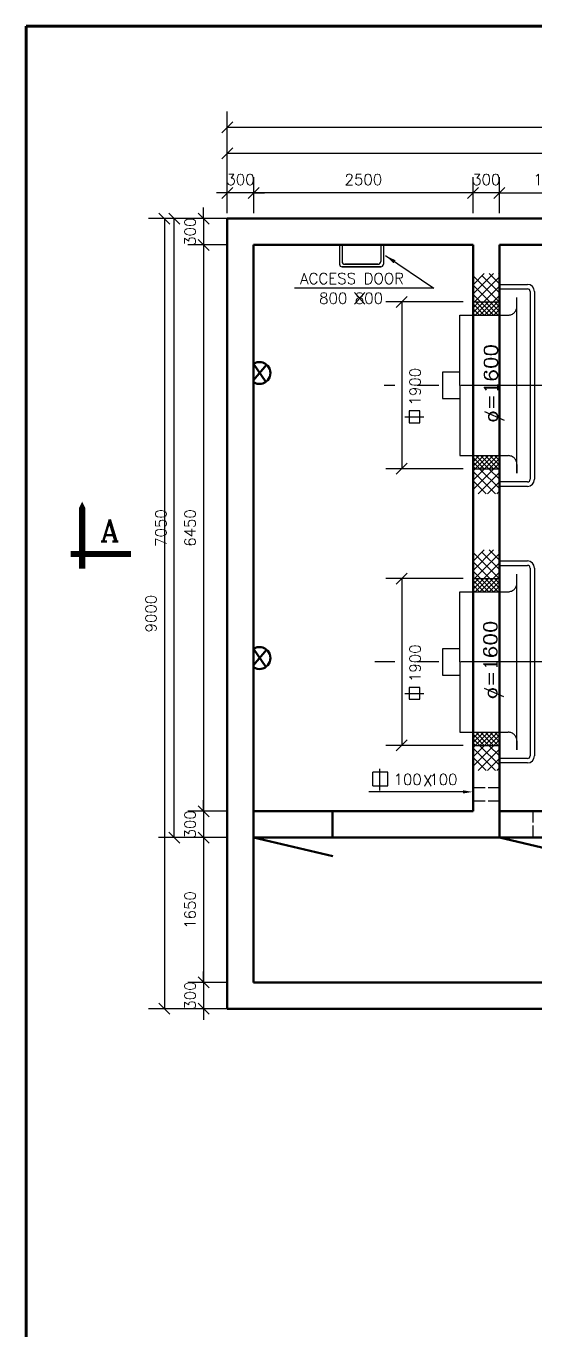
# Model space of a CAD drawing. Header units: inches. Extents: x 14.4 to 65.9, y 4.3 to 68.5.
# Drawn here: x 14.35 to 20.15, y 53.61 to 68.46 of the extents above; entities that cross this region are included whole.
import ezdxf
from ezdxf.enums import TextEntityAlignment as Align

# ---------------------------------------------------------------- set-up
doc = ezdxf.new("R2010")
doc.units = ezdxf.units.IN
doc.header["$MEASUREMENT"] = 0
doc.linetypes.add('CENTER', pattern=[2, 1.25, -0.25, 0.25, -0.25])
doc.layers.add('cadr', color=250, linetype='Continuous')
for name, color, linetype, lineweight in [('DIMEN', 5, 'Continuous', 25), ('STRUC', 3, 'Continuous', 50), ('UNITS', 7, 'Continuous', 25)]:
    doc.layers.add(name, color=color, linetype=linetype, lineweight=lineweight)
doc.styles.add('ROMANC', font='romanc')
doc.styles.add('ROMANS', font='romans')
doc.dimstyles.new('ISO-25', dxfattribs={"dimtxt": 0.125, "dimasz": 0.125, "dimexe": 0.08, "dimexo": 0, "dimgap": 0.05, "dimtad": 1, "dimtxsty": 'ROMANC', "dimblk": 'OBLIQUE', "dimcen": 0.09, "dimadec": 0, "dimazin": 0, "dimtfac": 1, "dimtmove": 0, "dimatfit": 3, "dimfxl": 1, "dimarcsym": 0})
doc.dimstyles.get("Standard").update_dxf_attribs({"dimtxt": 0.125, "dimasz": 0.125, "dimexe": 0.18, "dimexo": 0.0625, "dimgap": 0.09, "dimtad": 1, "dimdec": 4, "dimzin": 0, "dimdsep": 46, "dimtxsty": 'ROMANC', "dimblk": 'OBLIQUE', "dimcen": 0.09, "dimadec": 0, "dimazin": 0, "dimtfac": 1, "dimtdec": 4, "dimtofl": 0, "dimtmove": 0, "dimatfit": 3, "dimfxl": 1, "dimtolj": 1, "dimtzin": 0, "dimarcsym": 1})

# ---------------------------------------------------------------- blocks, each defined once
blk = doc.blocks.new('_Oblique')
at = {"layer": 'STRUC', "color": 0, "lineweight": -2}
blk.add_line((-0.5, -0.5), (0.5, 0.5), dxfattribs=at)
blk = doc.blocks.new('*D2')
at = {"layer": 'DIMEN', "color": 0, "lineweight": -2, "transparency": 16777216}
for p, q in [((16.644, 66.271), (15.747, 66.271)), ((15.927, 66.271), (15.927, 57.271)), ((16.644, 57.271), (15.747, 57.271))]:
    blk.add_line(p, q, dxfattribs=at)
at = {"layer": 'DIMEN', "color": 0, "lineweight": -2, "transparency": 16777216, "xscale": 0.125, "yscale": 0.125, "zscale": 0.125}
for p, rotation in [((15.927, 66.271), 90), ((15.927, 57.271), 270)]:
    blk.add_blockref('_Oblique', p, dxfattribs=dict(at, rotation=rotation))
at = {"layer": 'DIMEN', "color": 0, "transparency": 16777216, "insert": (15.774, 61.771), "char_height": 0.125, "attachment_point": 5, "rotation": 90, "style": 'ROMANC'}
blk.add_mtext('\\A1;9000', dxfattribs=at)
blk = doc.blocks.new('*D22')
at = {"layer": 'DIMEN', "color": 0, "lineweight": -2, "transparency": 16777216}
for p, q in [((19.744, 66.333), (19.744, 66.742)), ((20.944, 66.333), (20.944, 66.742)), ((19.744, 66.562), (20.944, 66.562))]:
    blk.add_line(p, q, dxfattribs=at)
at = {"layer": 'DIMEN', "color": 0, "lineweight": -2, "transparency": 16777216, "xscale": 0.125, "yscale": 0.125, "zscale": 0.125, "rotation": 180}
blk.add_blockref('_Oblique', (19.744, 66.562), dxfattribs=at)
at = {"layer": 'DIMEN', "color": 0, "lineweight": -2, "transparency": 16777216, "xscale": 0.125, "yscale": 0.125, "zscale": 0.125}
blk.add_blockref('_Oblique', (20.944, 66.562), dxfattribs=at)
at = {"layer": 'DIMEN', "color": 0, "transparency": 16777216, "insert": (20.344, 66.715), "char_height": 0.125, "attachment_point": 5, "style": 'ROMANC'}
blk.add_mtext('\\A1;1200', dxfattribs=at)
blk = doc.blocks.new('*D23')
at = {"layer": 'DIMEN', "color": 0, "lineweight": -2, "transparency": 16777216}
for p, q in [((16.944, 66.333), (16.944, 66.742)), ((19.444, 66.333), (19.444, 66.742)), ((19.444, 66.562), (16.944, 66.562))]:
    blk.add_line(p, q, dxfattribs=at)
at = {"layer": 'DIMEN', "color": 0, "lineweight": -2, "transparency": 16777216, "xscale": 0.125, "yscale": 0.125, "zscale": 0.125, "rotation": 180}
blk.add_blockref('_Oblique', (16.944, 66.562), dxfattribs=at)
at = {"layer": 'DIMEN', "color": 0, "lineweight": -2, "transparency": 16777216, "xscale": 0.125, "yscale": 0.125, "zscale": 0.125}
blk.add_blockref('_Oblique', (19.444, 66.562), dxfattribs=at)
at = {"layer": 'DIMEN', "color": 0, "transparency": 16777216, "insert": (18.194, 66.715), "char_height": 0.125, "attachment_point": 5, "style": 'ROMANC'}
blk.add_mtext('\\A1;2500', dxfattribs=at)
blk = doc.blocks.new('*D25')
at = {"layer": 'DIMEN', "color": 0, "lineweight": -2, "transparency": 16777216}
for p, q in [((19.444, 66.333), (19.444, 66.742)), ((19.744, 66.333), (19.744, 66.742)), ((19.444, 66.562), (19.319, 66.562)), ((19.744, 66.562), (19.444, 66.562)), ((19.744, 66.562), (19.869, 66.562))]:
    blk.add_line(p, q, dxfattribs=at)
at = {"layer": 'DIMEN', "color": 0, "lineweight": -2, "transparency": 16777216, "xscale": 0.125, "yscale": 0.125, "zscale": 0.125}
blk.add_blockref('_Oblique', (19.444, 66.562), dxfattribs=at)
at = {"layer": 'DIMEN', "color": 0, "lineweight": -2, "transparency": 16777216, "xscale": 0.125, "yscale": 0.125, "zscale": 0.125, "rotation": 180}
blk.add_blockref('_Oblique', (19.744, 66.562), dxfattribs=at)
at = {"layer": 'DIMEN', "color": 0, "transparency": 16777216, "insert": (19.594, 66.715), "char_height": 0.125, "attachment_point": 5, "style": 'ROMANC'}
blk.add_mtext('\\A1;300', dxfattribs=at)
blk = doc.blocks.new('*D17')
at = {"layer": 'DIMEN', "color": 0, "lineweight": -2, "transparency": 16777216}
for p, q in [((16.644, 66.333), (16.644, 66.742)), ((16.944, 66.333), (16.944, 66.742)), ((16.644, 66.562), (16.519, 66.562)), ((16.944, 66.562), (16.644, 66.562)), ((16.944, 66.562), (17.069, 66.562))]:
    blk.add_line(p, q, dxfattribs=at)
at = {"layer": 'DIMEN', "color": 0, "lineweight": -2, "transparency": 16777216, "xscale": 0.125, "yscale": 0.125, "zscale": 0.125}
blk.add_blockref('_Oblique', (16.644, 66.562), dxfattribs=at)
at = {"layer": 'DIMEN', "color": 0, "lineweight": -2, "transparency": 16777216, "xscale": 0.125, "yscale": 0.125, "zscale": 0.125, "rotation": 180}
blk.add_blockref('_Oblique', (16.944, 66.562), dxfattribs=at)
at = {"layer": 'DIMEN', "color": 0, "transparency": 16777216, "insert": (16.794, 66.715), "char_height": 0.125, "attachment_point": 5, "style": 'ROMANC'}
blk.add_mtext('\\A1;300', dxfattribs=at)
blk = doc.blocks.new('*D27')
at = {"layer": 'DIMEN', "color": 0, "lineweight": -2, "transparency": 16777216}
for p, q in [((16.644, 66.333), (16.644, 67.193)), ((30.644, 66.328), (30.644, 67.193)), ((30.644, 67.013), (16.644, 67.013))]:
    blk.add_line(p, q, dxfattribs=at)
at = {"layer": 'DIMEN', "color": 0, "lineweight": -2, "transparency": 16777216, "xscale": 0.125, "yscale": 0.125, "zscale": 0.125, "rotation": 180}
blk.add_blockref('_Oblique', (16.644, 67.013), dxfattribs=at)
at = {"layer": 'DIMEN', "color": 0, "lineweight": -2, "transparency": 16777216, "xscale": 0.125, "yscale": 0.125, "zscale": 0.125}
blk.add_blockref('_Oblique', (30.644, 67.013), dxfattribs=at)
at = {"layer": 'DIMEN', "color": 0, "transparency": 16777216, "insert": (23.644, 67.166), "char_height": 0.125, "attachment_point": 5, "style": 'ROMANC'}
blk.add_mtext('\\A1;14000', dxfattribs=at)
blk = doc.blocks.new('*D154')
at = {"layer": 'DIMEN', "color": 0, "lineweight": -2, "transparency": 16777216}
for p, q in [((16.373, 66.271), (16.373, 66.396)), ((16.644, 66.271), (16.193, 66.271)), ((16.373, 66.271), (16.373, 65.971)), ((16.644, 65.971), (16.193, 65.971)), ((16.373, 65.971), (16.373, 65.846))]:
    blk.add_line(p, q, dxfattribs=at)
at = {"layer": 'DIMEN', "color": 0, "lineweight": -2, "transparency": 16777216, "xscale": 0.125, "yscale": 0.125, "zscale": 0.125}
for p, rotation in [((16.373, 66.271), 270), ((16.373, 65.971), 90)]:
    blk.add_blockref('_Oblique', p, dxfattribs=dict(at, rotation=rotation))
at = {"layer": 'DIMEN', "color": 0, "transparency": 16777216, "insert": (16.22, 66.121), "char_height": 0.125, "attachment_point": 5, "rotation": 90, "style": 'ROMANC'}
blk.add_mtext('\\A1;300', dxfattribs=at)
blk = doc.blocks.new('*D155')
at = {"layer": 'DIMEN', "color": 0, "lineweight": -2, "transparency": 16777216}
for p, q in [((16.581, 65.971), (16.193, 65.971)), ((16.373, 65.971), (16.373, 59.521)), ((16.581, 59.521), (16.193, 59.521))]:
    blk.add_line(p, q, dxfattribs=at)
at = {"layer": 'DIMEN', "color": 0, "lineweight": -2, "transparency": 16777216, "xscale": 0.125, "yscale": 0.125, "zscale": 0.125}
for p, rotation in [((16.373, 65.971), 90), ((16.373, 59.521), 270)]:
    blk.add_blockref('_Oblique', p, dxfattribs=dict(at, rotation=rotation))
at = {"layer": 'DIMEN', "color": 0, "transparency": 16777216, "insert": (16.22, 62.746), "char_height": 0.125, "attachment_point": 5, "rotation": 90, "style": 'ROMANC'}
blk.add_mtext('\\A1;6450', dxfattribs=at)
blk = doc.blocks.new('*D156')
at = {"layer": 'DIMEN', "color": 0, "lineweight": -2, "transparency": 16777216}
for p, q in [((16.373, 59.521), (16.373, 59.646)), ((16.644, 59.521), (16.193, 59.521)), ((16.373, 59.521), (16.373, 59.221)), ((16.644, 59.221), (16.193, 59.221)), ((16.373, 59.221), (16.373, 59.096))]:
    blk.add_line(p, q, dxfattribs=at)
at = {"layer": 'DIMEN', "color": 0, "lineweight": -2, "transparency": 16777216, "xscale": 0.125, "yscale": 0.125, "zscale": 0.125}
for p, rotation in [((16.373, 59.521), 270), ((16.373, 59.221), 90)]:
    blk.add_blockref('_Oblique', p, dxfattribs=dict(at, rotation=rotation))
at = {"layer": 'DIMEN', "color": 0, "transparency": 16777216, "insert": (16.22, 59.371), "char_height": 0.125, "attachment_point": 5, "rotation": 90, "style": 'ROMANC'}
blk.add_mtext('\\A1;300', dxfattribs=at)
blk = doc.blocks.new('*D157')
at = {"layer": 'DIMEN', "color": 0, "lineweight": -2, "transparency": 16777216}
for p, q in [((16.373, 57.571), (16.373, 57.696)), ((16.644, 57.571), (16.193, 57.571)), ((16.373, 57.571), (16.373, 57.271)), ((16.644, 57.271), (16.193, 57.271)), ((16.373, 57.271), (16.373, 57.146))]:
    blk.add_line(p, q, dxfattribs=at)
at = {"layer": 'DIMEN', "color": 0, "lineweight": -2, "transparency": 16777216, "xscale": 0.125, "yscale": 0.125, "zscale": 0.125}
for p, rotation in [((16.373, 57.571), 270), ((16.373, 57.271), 90)]:
    blk.add_blockref('_Oblique', p, dxfattribs=dict(at, rotation=rotation))
at = {"layer": 'DIMEN', "color": 0, "transparency": 16777216, "insert": (16.22, 57.421), "char_height": 0.125, "attachment_point": 5, "rotation": 90, "style": 'ROMANC'}
blk.add_mtext('\\A1;300', dxfattribs=at)
blk = doc.blocks.new('*D158')
at = {"layer": 'DIMEN', "color": 0, "lineweight": -2, "transparency": 16777216}
for p, q in [((16.581, 59.221), (16.193, 59.221)), ((16.373, 59.221), (16.373, 57.571)), ((16.581, 57.571), (16.193, 57.571))]:
    blk.add_line(p, q, dxfattribs=at)
at = {"layer": 'DIMEN', "color": 0, "lineweight": -2, "transparency": 16777216, "xscale": 0.125, "yscale": 0.125, "zscale": 0.125}
for p, rotation in [((16.373, 59.221), 90), ((16.373, 57.571), 270)]:
    blk.add_blockref('_Oblique', p, dxfattribs=dict(at, rotation=rotation))
at = {"layer": 'DIMEN', "color": 0, "transparency": 16777216, "insert": (16.22, 58.396), "char_height": 0.125, "attachment_point": 5, "rotation": 90, "style": 'ROMANC'}
blk.add_mtext('\\A1;1650', dxfattribs=at)
blk = doc.blocks.new('*D271')
at = {"layer": 'DIMEN', "color": 0, "lineweight": -2, "transparency": 16777216}
for p, q in [((16.644, 66.379), (16.644, 67.49)), ((48.144, 66.379), (48.144, 67.49)), ((16.644, 67.31), (48.144, 67.31))]:
    blk.add_line(p, q, dxfattribs=at)
at = {"layer": 'DIMEN', "color": 0, "lineweight": -2, "transparency": 16777216, "xscale": 0.125, "yscale": 0.125, "zscale": 0.125, "rotation": 180}
blk.add_blockref('_Oblique', (16.644, 67.31), dxfattribs=at)
at = {"layer": 'DIMEN', "color": 0, "lineweight": -2, "transparency": 16777216, "xscale": 0.125, "yscale": 0.125, "zscale": 0.125}
blk.add_blockref('_Oblique', (48.144, 67.31), dxfattribs=at)
at = {"layer": 'DIMEN', "color": 0, "transparency": 16777216, "insert": (32.394, 67.462), "char_height": 0.125, "attachment_point": 5, "style": 'ROMANC'}
blk.add_mtext('\\A1;31500', dxfattribs=at)
blk = doc.blocks.new('*D273')
at = {"layer": 'DIMEN', "color": 0, "lineweight": -2, "transparency": 16777216}
for p, q in [((16.31, 66.271), (15.859, 66.271)), ((16.039, 59.221), (16.039, 66.271)), ((16.31, 59.221), (15.859, 59.221))]:
    blk.add_line(p, q, dxfattribs=at)
at = {"layer": 'DIMEN', "color": 0, "lineweight": -2, "transparency": 16777216, "xscale": 0.125, "yscale": 0.125, "zscale": 0.125}
for p, rotation in [((16.039, 66.271), 90), ((16.039, 59.221), 270)]:
    blk.add_blockref('_Oblique', p, dxfattribs=dict(at, rotation=rotation))
at = {"layer": 'DIMEN', "color": 0, "transparency": 16777216, "insert": (15.887, 62.746), "char_height": 0.125, "attachment_point": 5, "rotation": 90, "style": 'ROMANC'}
blk.add_mtext('\\A1;7050', dxfattribs=at)

msp = doc.modelspace()

# ---------------------------------------------------------------- linework, layer by layer
at = {"color": 0, "linetype": 'Continuous'}
for p, q in [((19.4436, 65.5177), (19.5718, 65.6459)), ((19.4436, 65.41164), (19.67787, 65.6459)), ((19.7436, 65.52911), (19.62682, 65.6459)), ((19.7436, 65.63518), (19.73288, 65.6459)), ((19.73981, 65.32077), (19.4436, 65.61698)), ((19.63375, 65.32077), (19.4436, 65.51091)), ((19.4588, 65.32077), (19.7436, 65.60557)), ((19.7436, 65.42305), (19.5436, 65.62305)), ((19.56487, 65.32077), (19.7436, 65.49951)), ((19.52759, 65.32077), (19.4436, 65.40475)), ((19.67094, 65.32077), (19.7436, 65.39344)), ((19.4436, 65.19951), (19.56487, 65.32077)), ((19.4436, 65.25574), (19.50864, 65.32077)), ((19.4436, 65.31075), (19.45362, 65.32077)), ((19.57162, 65.17077), (19.4436, 65.29878)), ((19.5166, 65.17077), (19.4436, 65.24377)), ((19.4679, 65.17077), (19.6179, 65.32077)), ((19.62465, 65.17077), (19.47465, 65.32077)), ((19.52094, 65.17077), (19.67094, 65.32077)), ((19.67768, 65.17077), (19.52768, 65.32077)), ((19.57397, 65.17077), (19.72397, 65.32077)), ((19.73071, 65.17077), (19.58071, 65.32077)), ((19.627, 65.17077), (19.7436, 65.28737)), ((19.7436, 65.21091), (19.63375, 65.32077)), ((19.68003, 65.17077), (19.7436, 65.23434)), ((19.7436, 65.26395), (19.68678, 65.32077)), ((19.7436, 65.31698), (19.73981, 65.32077)), ((19.46404, 65.17077), (19.4436, 65.1912)), ((19.73307, 65.17077), (19.7436, 65.18131)), ((19.4436, 63.39638), (19.61799, 63.57077)), ((19.4436, 63.44942), (19.56496, 63.57077)), ((19.4436, 63.49999), (19.51438, 63.57077)), ((19.4436, 63.55366), (19.46071, 63.57077)), ((19.62456, 63.42077), (19.47456, 63.57077)), ((19.52102, 63.42077), (19.67102, 63.57077)), ((19.67759, 63.42077), (19.52759, 63.57077)), ((19.57406, 63.42077), (19.72406, 63.57077)), ((19.73062, 63.42077), (19.58062, 63.57077)), ((19.7436, 63.46082), (19.63366, 63.57077)), ((19.7436, 63.51386), (19.68669, 63.57077)), ((19.7436, 63.56689), (19.73972, 63.57077)), ((19.57153, 63.42077), (19.4436, 63.54869)), ((19.52095, 63.42077), (19.4436, 63.49812)), ((19.46947, 63.42077), (19.4436, 63.44663)), ((19.4436, 63.29032), (19.57406, 63.42077)), ((19.4436, 63.18425), (19.68012, 63.42077)), ((19.7436, 63.19566), (19.51849, 63.42077)), ((19.5436, 63.44335), (19.54628, 63.44602)), ((19.7436, 63.30172), (19.62456, 63.42077)), ((19.62709, 63.42077), (19.7436, 63.53728)), ((19.68012, 63.42077), (19.7436, 63.48425)), ((19.7436, 63.40779), (19.73062, 63.42077)), ((19.73316, 63.42077), (19.7436, 63.43122)), ((19.69729, 63.13591), (19.4436, 63.38959)), ((19.59122, 63.13591), (19.4436, 63.28353)), ((19.50133, 63.13591), (19.7436, 63.37819)), ((19.60739, 63.13591), (19.7436, 63.27212)), ((19.71346, 63.13591), (19.7436, 63.16605)), ((19.4436, 62.3677), (19.5718, 62.4959)), ((19.4436, 62.26164), (19.67787, 62.4959)), ((19.73981, 62.17077), (19.4436, 62.46698)), ((19.4588, 62.17077), (19.7436, 62.45557)), ((19.7436, 62.27305), (19.5436, 62.47305)), ((19.7436, 62.37911), (19.62682, 62.4959)), ((19.7436, 62.48518), (19.73288, 62.4959)), ((19.63375, 62.17077), (19.4436, 62.36091)), ((19.52759, 62.17077), (19.4436, 62.25475)), ((19.56487, 62.17077), (19.7436, 62.34951)), ((19.67094, 62.17077), (19.7436, 62.24344)), ((19.4436, 62.04951), (19.56487, 62.17077)), ((19.4436, 62.10574), (19.50864, 62.17077)), ((19.4436, 62.16075), (19.45362, 62.17077)), ((19.57162, 62.02077), (19.4436, 62.14878)), ((19.5166, 62.02077), (19.4436, 62.09377)), ((19.4679, 62.02077), (19.6179, 62.17077)), ((19.62465, 62.02077), (19.47465, 62.17077)), ((19.52094, 62.02077), (19.67094, 62.17077)), ((19.67768, 62.02077), (19.52768, 62.17077)), ((19.57397, 62.02077), (19.72397, 62.17077)), ((19.73071, 62.02077), (19.58071, 62.17077)), ((19.627, 62.02077), (19.7436, 62.13737)), ((19.7436, 62.06091), (19.63375, 62.17077)), ((19.68003, 62.02077), (19.7436, 62.08434)), ((19.7436, 62.11395), (19.68678, 62.17077)), ((19.7436, 62.16698), (19.73981, 62.17077)), ((19.46404, 62.02077), (19.4436, 62.0412)), ((19.73307, 62.02077), (19.7436, 62.03131)), ((19.44221, 60.29802), (19.56496, 60.42077)), ((19.46947, 60.27077), (19.44221, 60.29802)), ((19.44267, 60.34905), (19.51438, 60.42077)), ((19.52095, 60.27077), (19.44267, 60.34905)), ((19.4436, 60.24638), (19.61799, 60.42077)), ((19.4436, 60.40366), (19.46071, 60.42077)), ((19.57153, 60.27077), (19.4436, 60.39869)), ((19.62456, 60.27077), (19.47456, 60.42077)), ((19.52102, 60.27077), (19.67102, 60.42077)), ((19.67759, 60.27077), (19.52759, 60.42077)), ((19.5436, 60.29335), (19.54628, 60.29602)), ((19.57406, 60.27077), (19.72406, 60.42077)), ((19.73062, 60.27077), (19.58062, 60.42077)), ((19.62709, 60.27077), (19.7436, 60.38728)), ((19.7436, 60.31082), (19.63366, 60.42077)), ((19.68012, 60.27077), (19.7436, 60.33425)), ((19.7436, 60.36386), (19.68669, 60.42077)), ((19.7436, 60.41689), (19.73972, 60.42077)), ((19.44021, 60.13692), (19.57406, 60.27077)), ((19.4436, 60.03425), (19.68012, 60.27077)), ((19.69729, 59.98591), (19.4436, 60.23959)), ((19.50133, 59.98591), (19.7436, 60.22819)), ((19.7436, 60.04566), (19.51849, 60.27077)), ((19.7436, 60.15172), (19.62456, 60.27077)), ((19.7436, 60.25779), (19.73062, 60.27077)), ((19.73316, 60.27077), (19.7436, 60.28122)), ((19.59122, 59.98591), (19.44021, 60.13692)), ((19.60739, 59.98591), (19.7436, 60.12212)), ((19.71346, 59.98591), (19.7436, 60.01605))]:
    msp.add_line(p, q, dxfattribs=at)
at = {"linetype": 'Continuous'}
for p, q in [((19.7436, 65.52077), (20.0636, 65.52077)), ((19.7436, 65.47077), (20.0636, 65.47077)), ((19.9436, 63.37077), (19.9436, 65.37077)), ((20.0936, 65.44077), (20.0936, 63.30077)), ((20.1436, 65.44077), (20.1436, 63.30077)), ((19.4436, 65.32077), (19.7436, 65.32077)), ((19.0936, 64.52077), (19.0936, 64.22077)), ((19.2936, 64.52077), (19.0936, 64.52077)), ((19.0936, 64.22077), (19.2936, 64.22077)), ((19.57437, 64.07162), (19.79664, 63.9763)), ((19.5436, 63.57077), (19.7436, 63.57077)), ((19.4436, 63.42077), (19.7436, 63.42077)), ((20.0636, 63.27077), (19.7436, 63.27077)), ((20.0636, 63.22077), (19.7436, 63.22077)), ((19.7436, 62.37077), (20.0636, 62.37077)), ((19.7436, 62.32077), (20.0636, 62.32077)), ((20.0936, 62.29077), (20.0936, 60.15077)), ((20.1436, 62.29077), (20.1436, 60.15077)), ((19.4436, 62.17077), (19.7436, 62.17077)), ((19.9436, 60.22077), (19.9436, 62.22077)), ((19.0936, 61.37077), (19.0936, 61.07077)), ((19.2936, 61.37077), (19.0936, 61.37077)), ((19.0936, 61.07077), (19.2936, 61.07077)), ((19.56858, 60.92162), (19.79085, 60.8263)), ((19.5436, 60.42077), (19.7436, 60.42077)), ((19.4436, 60.27077), (19.7436, 60.27077)), ((20.0636, 60.12077), (19.7436, 60.12077)), ((20.0636, 60.07077), (19.7436, 60.07077))]:
    msp.add_line(p, q, dxfattribs=at)
at = {"color": 7, "linetype": 'CENTER'}
for p, q in [((19.9436, 65.27077), (19.9436, 65.37077)), ((19.9436, 63.47077), (19.9436, 63.37077)), ((19.9436, 62.12077), (19.9436, 62.22077)), ((19.9436, 60.32077), (19.9436, 60.22077))]:
    msp.add_line(p, q, dxfattribs=at)
at = {"linetype": 'CENTER'}
for p, q in [((19.2936, 65.17077), (19.8436, 65.17077)), ((19.2936, 64.37077), (19.2936, 65.17077)), ((19.2936, 64.37077), (19.2936, 63.57077)), ((19.2936, 63.57077), (19.5436, 63.57077)), ((19.7436, 63.57077), (19.8436, 63.57077)), ((19.2936, 62.02077), (19.8436, 62.02077)), ((19.2936, 61.22077), (19.2936, 62.02077)), ((19.2936, 61.22077), (19.2936, 60.42077)), ((19.2936, 60.42077), (19.5436, 60.42077)), ((19.7436, 60.42077), (19.8436, 60.42077))]:
    msp.add_line(p, q, dxfattribs=at)
at = {"color": 6, "linetype": 'CENTER', "lineweight": 25}
for p, q in [((26.55364, 64.37077), (18.42916, 64.37077)), ((26.55364, 61.22077), (18.32322, 61.22077))]:
    msp.add_line(p, q, dxfattribs=at)
at = {"color": 5, "linetype": 'Continuous', "lineweight": 25}
for p, q in [((18.6653, 64.01229), (18.88125, 64.01229)), ((18.83672, 64.0793), (18.71372, 64.0793)), ((18.83672, 63.94529), (18.83672, 64.0793)), ((18.71372, 63.94529), (18.83672, 63.94529)), ((18.83672, 60.9293), (18.71372, 60.9293)), ((18.83672, 60.79529), (18.83672, 60.9293)), ((18.6653, 60.86229), (18.88125, 60.86229)), ((18.71372, 60.79529), (18.83672, 60.79529))]:
    msp.add_line(p, q, dxfattribs=at)
at = {"linetype": 'Continuous'}
for centre, radius, start, end in [((20.0636, 65.44077), 0.08, 360, 90), ((20.0636, 65.44077), 0.03, 0, 90), ((20.0636, 63.30077), 0.03, 270, 0), ((20.0636, 63.30077), 0.08, 270, 0), ((20.0636, 62.29077), 0.08, 360, 90), ((20.0636, 62.29077), 0.03, 0, 90), ((20.0636, 60.15077), 0.03, 270, 0), ((20.0636, 60.15077), 0.08, 270, 0)]:
    msp.add_arc(centre, radius, start, end, dxfattribs=at)
at = {"linetype": 'CENTER'}
for centre, start, end in [((19.8436, 65.27077), 270, 0), ((19.8436, 63.47077), 0, 90), ((19.8436, 62.12077), 270, 0), ((19.8436, 60.32077), 0, 90)]:
    msp.add_arc(centre, 0.1, start, end, dxfattribs=at)
at = {"layer": 'cadr', "color": 250, "linetype": 'Continuous', "lineweight": 70}
for q in [(65.85116, 68.46303), (14.35116, 38.76303)]:
    msp.add_line((14.35116, 68.46303), q, dxfattribs=at)
at = {"layer": 'DIMEN'}
for p, q in [((18.09357, 65.42816), (18.21083, 65.2976)), ((18.21083, 65.42816), (18.09357, 65.2976)), ((19.3311, 65.32077), (18.45056, 65.32077)), ((19.3311, 63.42077), (18.45056, 63.42077)), ((19.3311, 62.17077), (18.45056, 62.17077)), ((19.3311, 60.27077), (18.45056, 60.27077)), ((18.38115, 59.75637), (18.38115, 60.00179)), ((18.47429, 59.96735), (18.2999, 59.96735)), ((18.2999, 59.80804), (18.2999, 59.96735)), ((18.47429, 59.80804), (18.47429, 59.96735)), ((18.2999, 59.80804), (18.47429, 59.80804)), ((19.57948, 59.78593), (19.4436, 59.78593)), ((19.7436, 59.78593), (19.61414, 59.78593)), ((19.57948, 59.63593), (19.4436, 59.63593)), ((19.7436, 59.63593), (19.61414, 59.63593)), ((20.12492, 59.52077), (20.12492, 59.3913)), ((20.12492, 59.35665), (20.12492, 59.22077))]:
    msp.add_line(p, q, dxfattribs=at)
at = {"layer": 'DIMEN', "color": 5, "lineweight": -2}
for p, q in [((18.69306, 65.38327), (18.56806, 65.25827)), ((18.69306, 63.48327), (18.56806, 63.35827)), ((18.56806, 62.10827), (18.69306, 62.23327)), ((18.69306, 60.33327), (18.56806, 60.20827))]:
    msp.add_line(p, q, dxfattribs=at)
at = {"layer": 'DIMEN', "color": 5}
for p, q in [((18.63056, 65.32077), (18.63056, 63.42077)), ((18.63056, 62.17077), (18.63056, 60.27077)), ((19.32956, 59.74096), (18.25762, 59.74096))]:
    msp.add_line(p, q, dxfattribs=at)
at = {"layer": 'DIMEN', "color": 5, "linetype": 'Continuous', "lineweight": 25}
for p, q in [((18.71372, 64.0793), (18.71372, 63.94529)), ((18.71372, 60.9293), (18.71372, 60.79529))]:
    msp.add_line(p, q, dxfattribs=at)
at = {"layer": 'DIMEN', "color": 3}
msp.add_lwpolyline([(14.9903, 62.28215, 0.07, 0.07, 0), (14.9903, 62.79604, 0.25, 0, 0), (14.9903, 63.04604, 0, 0, 0)], format="xyseb", dxfattribs=at)
at = {"layer": 'DIMEN', "color": 3, "const_width": 0.07}
msp.add_lwpolyline([(15.54598, 62.44925), (14.86077, 62.44925)], dxfattribs=at)
at = {"layer": 'DIMEN', "color": 5}
msp.add_solid([(19.32956, 59.7593), (19.32956, 59.72263), (19.43956, 59.74096)], dxfattribs=at)
at = {"layer": 'STRUC'}
for p, q in [((16.6436, 66.27077), (48.1436, 66.27077)), ((16.6436, 57.27077), (16.6436, 66.27077)), ((16.9436, 65.97077), (19.4436, 65.97077)), ((19.4436, 65.97077), (16.9436, 65.97077)), ((16.9436, 59.52077), (16.9436, 65.97077)), ((19.4436, 59.52077), (19.4436, 65.97077)), ((20.9436, 65.97077), (19.7436, 65.97077)), ((19.7436, 59.22077), (19.7436, 65.97077)), ((19.7436, 65.97077), (20.9436, 65.97077)), ((19.7436, 62.02077), (19.7436, 63.57077)), ((19.4436, 59.52077), (16.9436, 59.52077)), ((16.9436, 59.52077), (16.9436, 59.22077)), ((17.8436, 59.52077), (17.8436, 59.22077)), ((20.9436, 59.52077), (19.7436, 59.52077)), ((19.7436, 59.52077), (19.7436, 59.22077)), ((16.9436, 57.57077), (16.9436, 59.22077)), ((27.8436, 59.22077), (16.9436, 59.22077)), ((16.9436, 59.22077), (17.84698, 59.00906)), ((19.7436, 59.22077), (20.64698, 59.00906)), ((16.9436, 57.57077), (47.8436, 57.57077)), ((16.6436, 57.27077), (48.1436, 57.27077))]:
    msp.add_line(p, q, dxfattribs=at)
at = {"layer": 'UNITS'}
for p, q in [((17.92148, 65.97077), (17.92148, 65.75077)), ((17.92148, 65.97077), (17.92148, 65.75077)), ((17.95148, 65.97077), (17.95148, 65.78077)), ((17.95148, 65.97077), (17.95148, 65.78077)), ((18.39148, 65.97077), (18.39148, 65.78077)), ((18.39148, 65.97077), (18.39148, 65.78077)), ((18.42148, 65.97077), (18.42148, 65.75077)), ((18.42148, 65.97077), (18.42148, 65.75077)), ((17.95148, 65.72077), (18.39148, 65.72077)), ((18.39148, 65.72077), (17.95148, 65.72077)), ((17.98148, 65.75077), (18.36148, 65.75077)), ((18.36148, 65.75077), (17.98148, 65.75077))]:
    msp.add_line(p, q, dxfattribs=at)
at = {"layer": 'UNITS', "color": 3, "lineweight": 50}
for p, q in [((16.94293, 64.61775), (17.08283, 64.41073)), ((17.09092, 64.60658), (16.9436, 64.42954)), ((16.94293, 61.37107), (17.08283, 61.16405)), ((17.09092, 61.3599), (16.9436, 61.18285))]:
    msp.add_line(p, q, dxfattribs=at)
at = {"layer": 'UNITS'}
for centre, start, end in [((17.95148, 65.75077), 180, 270), ((17.95148, 65.75077), 180, 270), ((17.98148, 65.78077), 180, 270), ((17.98148, 65.78077), 180, 270), ((18.36148, 65.78077), 270, 360), ((18.36148, 65.78077), 270, 0), ((18.39148, 65.75077), 270, 360), ((18.39148, 65.75077), 270, 0)]:
    msp.add_arc(centre, 0.03, start, end, dxfattribs=at)
at = {"layer": 'UNITS', "color": 3, "lineweight": 50}
for centre in [(17.00935, 64.51186), (17.00935, 61.26518)]:
    msp.add_arc(centre, 0.125, 238.265876, 121.734124, dxfattribs=at)

# ---------------------------------------------------------------- texts
at = {"linetype": 'Continuous', "style": 'ROMANC'}
for p, p2 in [((19.72519, 63.94453), (19.72519, 64.84212)), ((19.71941, 60.79453), (19.71941, 61.69212))]:
    msp.add_text('o=1600', height=0.157079, rotation=90, dxfattribs=at).set_placement(p, p2, align=Align.ALIGNED)
at = {"layer": 'DIMEN', "style": 'ROMANC'}
for s, p in [('ACCESS DOOR', (17.47284, 65.52524)), (' 800 800', (17.60375, 65.30012)), ('100 100', (18.53777, 59.82051))]:
    msp.add_text(s, height=0.125, dxfattribs=at).set_placement(p)
for p in [(18.84556, 64.1416), (18.84556, 60.9916)]:
    msp.add_text('1900', height=0.125, rotation=90, dxfattribs=at).set_placement(p)
at = {"layer": 'DIMEN', "color": 3, "style": 'ROMANC'}
msp.add_text('A', height=0.25, dxfattribs=at).set_placement((15.19774, 62.59211))
at = {"layer": 'DIMEN', "color": 5, "style": 'ROMANS'}
msp.add_text('X', height=0.125, dxfattribs=at).set_placement((18.87477, 59.80696))

# ---------------------------------------------------------------- dimensions: what is measured, and where the dimension line sits
at = {"layer": 'DIMEN'}
dim = msp.add_linear_dim(base=(48.1436, 67.30953), p1=(16.6436, 66.31651), p2=(48.1436, 66.31651), text='31500', dimstyle='Standard', override={"dimtix": 1, "dimtofl": 1}, dxfattribs=at)
dim.commit()
dim.dimension.update_dxf_attribs({"geometry": '*D271', "text_midpoint": (32.3936, 67.46203)})
for base, p1, p2, angle, text, picture, middle in [((16.6436, 67.01346), (30.6436, 66.26542), (16.6436, 66.27077), 180, '14000', '*D27', (23.6436, 67.16596)), ((16.6436, 66.56233), (16.9436, 66.27077), (16.6436, 66.27077), 180, '300', '*D17', (16.7936, 66.71483)), ((16.9436, 66.56233), (19.4436, 66.27077), (16.9436, 66.27077), 180, '2500', '*D23', (18.1936, 66.71483)), ((19.4436, 66.56233), (19.7436, 66.27077), (19.4436, 66.27077), 180, '300', '*D25', (19.5936, 66.71483)), ((20.9436, 66.56233), (19.7436, 66.27077), (20.9436, 66.27077), 180, '1200', '*D22', (20.3436, 66.71483)), ((16.37288, 65.97077), (16.7061, 66.27077), (16.7061, 65.97077), 270, '300', '*D154', (16.22038, 66.12077)), ((15.9267, 57.27077), (16.7061, 66.27077), (16.7061, 57.27077), 90, '9000', '*D2', (15.7742, 61.77077)), ((16.03936, 66.27077), (16.37288, 59.22077), (16.37288, 66.27077), 90, '7050', '*D273', (15.88686, 62.74577)), ((16.37288, 59.52077), (16.6436, 65.97077), (16.6436, 59.52077), 90, '6450', '*D155', (16.22038, 62.74577)), ((16.37288, 59.22077), (16.7061, 59.52077), (16.7061, 59.22077), 270, '300', '*D156', (16.22038, 59.37077)), ((16.37288, 57.57077), (16.6436, 59.22077), (16.6436, 57.57077), 90, '1650', '*D158', (16.22038, 58.39577)), ((16.37288, 57.27077), (16.7061, 57.57077), (16.7061, 57.27077), 270, '300', '*D157', (16.22038, 57.42077))]:
    dim = msp.add_linear_dim(base=base, p1=p1, p2=p2, angle=angle, text=text, dimstyle='Standard', override={"dimtix": 1, "dimtofl": 1}, dxfattribs=at)
    dim.commit()
    dim.dimension.update_dxf_attribs({"geometry": picture, "text_midpoint": middle})

# ---------------------------------------------------------------- leaders
msp.add_leader([(18.44581, 65.84835), (18.99754, 65.47916), (17.40897, 65.47916)], dimstyle='ISO-25', override={"dimtix": 1}, dxfattribs=at)

doc.saveas('drawing.dxf')
